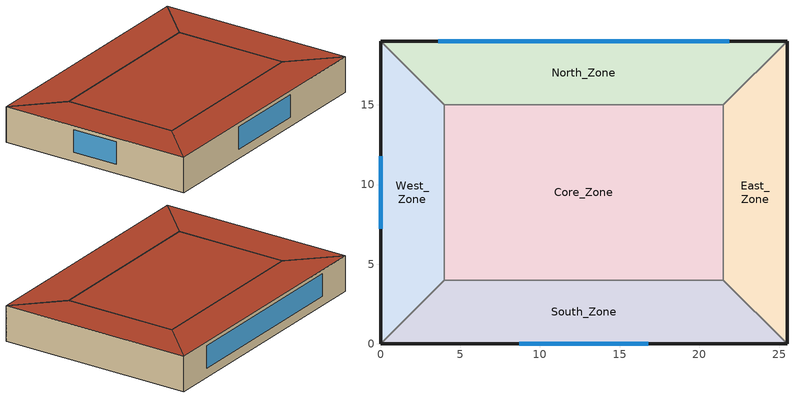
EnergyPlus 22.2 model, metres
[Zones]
South_Zone
 floor ground (Slab_Cons): 4,4 21.5,4 25.5,0 0,0 z0
 wall outside (ExtWall_Mass): 0,0 25.5,0 z0:3.5
 wall adiabatic (Partition_Cons): 25.5,0 21.5,4 4,4 0,0 z0:3.5
 window (Win_Cons): 8.69,0 16.81,0 z0.9:3.1
 roof outside (Roof_Metal): 0,0 25.5,0 21.5,4 4,4 z3.5
East_Zone
 floor ground (Slab_Cons): 21.5,4 21.5,15 25.5,19 25.5,0 z0
 wall outside (ExtWall_Mass): 25.5,0 25.5,19 z0:3.5
 wall adiabatic (Partition_Cons): 25.5,19 21.5,15 21.5,4 25.5,0 z0:3.5
 roof outside (Roof_Metal): 25.5,0 25.5,19 21.5,15 21.5,4 z3.5
North_Zone
 floor ground (Slab_Cons): 21.5,15 4,15 0,19 25.5,19 z0
 wall outside (ExtWall_Mass): 25.5,19 0,19 z0:3.5
 wall adiabatic (Partition_Cons): 0,19 4,15 21.5,15 25.5,19 z0:3.5
 window (Win_Cons): 21.88,19 3.62,19 z0.9:3.1
 roof outside (Roof_Metal): 25.5,19 0,19 4,15 21.5,15 z3.5
West_Zone
 floor ground (Slab_Cons): 4,15 4,4 0,0 0,19 z0
 wall outside (ExtWall_Mass): 0,19 0,0 z0:3.5
 wall adiabatic (Partition_Cons): 0,0 4,4 4,15 0,19 z0:3.5
 window (Win_Cons): 0,11.77 0,7.23 z0.9:3.1
 roof outside (Roof_Metal): 0,19 0,0 4,4 4,15 z3.5
Core_Zone
 floor ground (Slab_Cons): 4,15 21.5,15 21.5,4 4,4 z0
 wall adiabatic (Partition_Cons): 4,4 21.5,4 21.5,15 4,15 4,4 z0:3.5
 roof outside (Roof_Metal): 4,4 21.5,4 21.5,15 4,15 z3.5
[Building]
T2-test-04: 0, Suburbs, 0.04, 0.4, FullExterior, 25, 6
[Material]
Concrete200: MediumRough, 0.2032, 1.311, 2240, 836.8, 0.9, 0.7, 0.7
WallIns: MediumRough, 0.0877, 0.049, 265, 836.8, 0.9, 0.7, 0.7
Gypsum13: MediumRough, 0.0127, 0.16, 784.9, 830, 0.9, 0.7, 0.7
Membrane10: MediumRough, 0.0095, 0.16, 1121.3, 1460, 0.9, 0.7, 0.7
RoofIns: MediumRough, 0.116, 0.049, 265, 836.8, 0.9, 0.7, 0.7
MetalDeck: MediumRough, 0.0015, 45.006, 7680, 418.4, 0.9, 0.7, 0.7
Concrete100: MediumRough, 0.1016, 1.311, 2240, 836.8, 0.9, 0.7, 0.7
Carpet: MediumRough, 0.0127, 0.06, 288, 1380, 0.9, 0.7, 0.7
[Construction]
ExtWall_Mass: Concrete200, WallIns, Gypsum13
Roof_Metal: Membrane10, RoofIns, MetalDeck
Slab_Cons: Concrete100, Carpet
Partition_Cons: Gypsum13, Gypsum13
Win_Cons: Glazing
[WindowMaterial:SimpleGlazingSystem]
Glazing: 2.1, 0.23, 0.29
[Zone]
South_Zone; East_Zone; North_Zone; West_Zone; Core_Zone: 0, 0, 0, 0, 1, 1, autocalculate, autocalculate
[People]
South_Zone_People: South_Zone, OCC_SCH, Area/Person, , , 10, 0.3, autocalculate, ACT_SCH
East_Zone_People: East_Zone, OCC_SCH, Area/Person, , , 10, 0.3, autocalculate, ACT_SCH
North_Zone_People: North_Zone, OCC_SCH, Area/Person, , , 10, 0.3, autocalculate, ACT_SCH
West_Zone_People: West_Zone, OCC_SCH, Area/Person, , , 10, 0.3, autocalculate, ACT_SCH
Core_Zone_People: Core_Zone, OCC_SCH, Area/Person, , , 10, 0.3, autocalculate, ACT_SCH
[Lights]
South_Zone_Lights: South_Zone, LTG_SCH, Watts/Area, , 8.2, , 0, 0.5, 0.2, 0
East_Zone_Lights: East_Zone, LTG_SCH, Watts/Area, , 8.2, , 0, 0.5, 0.2, 0
North_Zone_Lights: North_Zone, LTG_SCH, Watts/Area, , 8.2, , 0, 0.5, 0.2, 0
West_Zone_Lights: West_Zone, LTG_SCH, Watts/Area, , 8.2, , 0, 0.5, 0.2, 0
Core_Zone_Lights: Core_Zone, LTG_SCH, Watts/Area, , 8.2, , 0, 0.5, 0.2, 0
[ElectricEquipment]
South_Zone_Equip: South_Zone, EQP_SCH, Watts/Area, , 13, , 0, 0.3, 0
East_Zone_Equip: East_Zone, EQP_SCH, Watts/Area, , 13, , 0, 0.3, 0
North_Zone_Equip: North_Zone, EQP_SCH, Watts/Area, , 13, , 0, 0.3, 0
West_Zone_Equip: West_Zone, EQP_SCH, Watts/Area, , 13, , 0, 0.3, 0
Core_Zone_Equip: Core_Zone, EQP_SCH, Watts/Area, , 13, , 0, 0.3, 0
[ZoneInfiltration:DesignFlowRate]
South_Zone_Infil: South_Zone, ALWAYS_ON, AirChanges/Hour, , , , 0.1, 1, 0, 0, 0
East_Zone_Infil: East_Zone, ALWAYS_ON, AirChanges/Hour, , , , 0.1, 1, 0, 0, 0
North_Zone_Infil: North_Zone, ALWAYS_ON, AirChanges/Hour, , , , 0.1, 1, 0, 0, 0
West_Zone_Infil: West_Zone, ALWAYS_ON, AirChanges/Hour, , , , 0.1, 1, 0, 0, 0
Core_Zone_Infil: Core_Zone, ALWAYS_ON, AirChanges/Hour, , , , 0.1, 1, 0, 0, 0
[HVACTemplate:Thermostat]
Tstat: HTG_SCH, , CLG_SCH
[HVACTemplate:Zone:IdealLoadsAirSystem]
South_Zone; East_Zone; North_Zone; West_Zone; Core_Zone: Tstat
[Schedule:Compact]
ALWAYS_ON: Fraction, Through: 12/31, For: AllDays, Until: 24:00, 1
ACT_SCH: AnyNumber, Through: 12/31, For: AllDays, Until: 24:00, 130
OCC_SCH: Fraction, Through: 12/31, For: Weekdays SummerDesignDay WinterDesignDay, Until: 07:00, 0, Until: 19:00, 1, Until: 24:00, 0, For: Saturday, Until: 08:00, 0, Until: 13:00, 1, Until: 24:00, 0, For: AllOtherDays, Until: 24:00, 0
LTG_SCH: Fraction, Through: 12/31, For: Weekdays SummerDesignDay WinterDesignDay, Until: 07:00, 0.05, Until: 19:00, 0.9, Until: 24:00, 0.05, For: Saturday, Until: 08:00, 0.05, Until: 13:00, 0.9, Until: 24:00, 0.05, For: AllOtherDays, Until: 24:00, 0.05
EQP_SCH: Fraction, Through: 12/31, For: Weekdays SummerDesignDay WinterDesignDay, Until: 07:00, 0.35, Until: 19:00, 0.95, Until: 24:00, 0.35, For: Saturday, Until: 08:00, 0.35, Until: 13:00, 0.95, Until: 24:00, 0.35, For: AllOtherDays, Until: 24:00, 0.35
HTG_SCH: Temperature, Through: 12/31, For: Weekdays SummerDesignDay WinterDesignDay, Until: 07:00, 16.5, Until: 19:00, 20.5, Until: 24:00, 16.5, For: Saturday, Until: 08:00, 16.5, Until: 13:00, 20.5, Until: 24:00, 16.5, For: AllOtherDays, Until: 24:00, 16.5
CLG_SCH: Temperature, Through: 12/31, For: Weekdays SummerDesignDay WinterDesignDay, Until: 07:00, 28, Until: 19:00, 24, Until: 24:00, 28, For: Saturday, Until: 08:00, 28, Until: 13:00, 24, Until: 24:00, 28, For: AllOtherDays, Until: 24:00, 28
